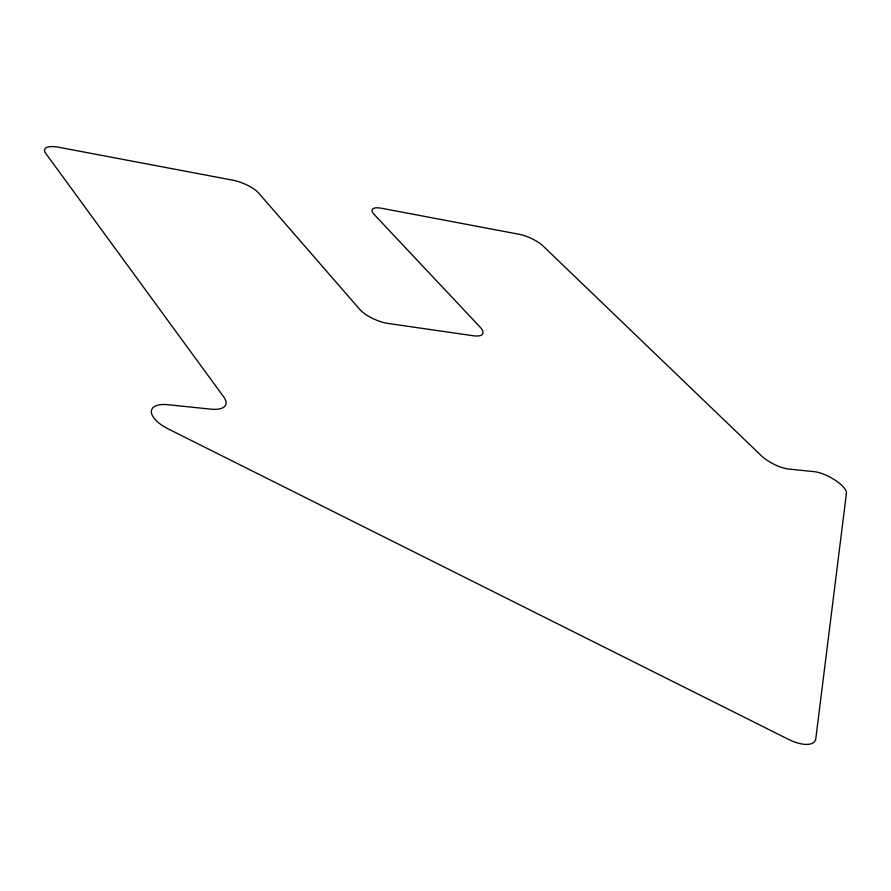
<?xml version="1.0" encoding="UTF-8"?>
<svg xmlns="http://www.w3.org/2000/svg" width="891" height="891" viewBox="0 0 891 891"><rect width="100%" height="100%" fill="white"/><g stroke="black" fill="none" stroke-linecap="round" stroke-linejoin="round"><path stroke-width="1.34" d="M846.45 493.235L815.811 738.617A28.935 12.563 31 0 1 788.201 739.229L168.098 428.838A28.356 12.307 21.1 0 1 151.336 411.731A28.356 12.307 21.1 0 1 167.92 404.703L210.822 409.158A27.365 11.494 21.4 0 0 223.864 397.152L45.809 153.486A23.155 7.718 20.2 0 1 59.062 147.327L232.406 180.093A21.362 6.939 22.1 0 1 258.702 193.091L359.619 309.266A22.654 8.064 23.6 0 0 388.309 323.478L473.344 335.762A21.841 7.562 24.5 0 0 480.093 327.12L374.276 214.586A19.981 6.248 23.6 0 1 381.727 208.305L519.364 234.322A18.811 5.613 24.9 0 1 543.031 245.972L761.037 455.457A21.54 7.206 28 0 0 788.435 469.011L814.385 471.695A21.685 7.217 28.6 0 1 835.546 480.438A21.685 7.217 28.6 0 1 846.45 493.235"/></g></svg>
